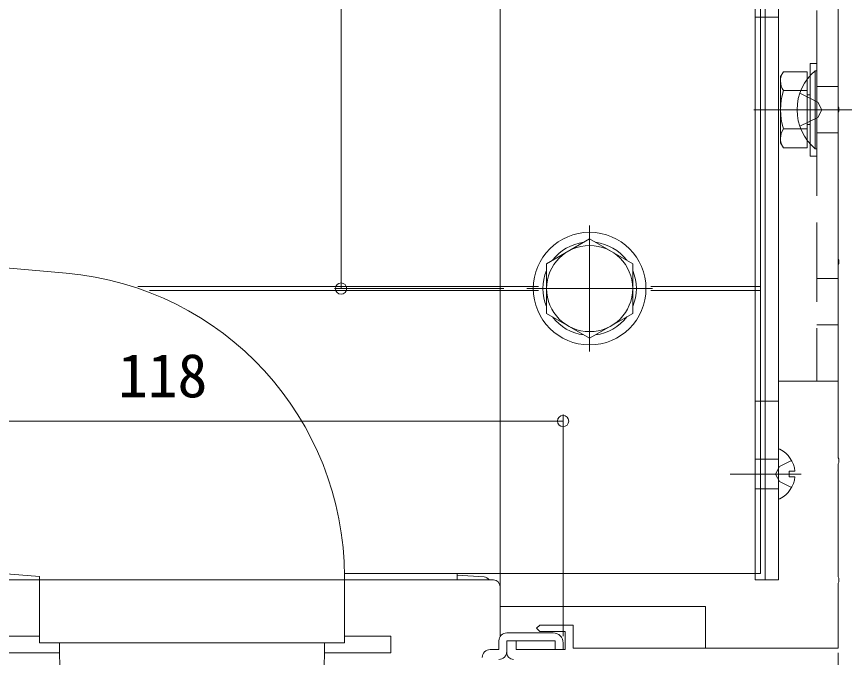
# Model space of a CAD drawing. Units: millimetres, scale not verified. Extents: x -693 to 693, y -1118 to 1123.
# Drawn here: x 280 to 404.9, y 104.7 to 201.5 of the extents above; entities that cross this region are included whole.
import ezdxf
from ezdxf.enums import TextEntityAlignment as Align

# ---------------------------------------------------------------- set-up
doc = ezdxf.new("R2010")
doc.units = ezdxf.units.MM
doc.header["$LTSCALE"] = 4
doc.linetypes.add('CHAIN2', pattern=[12, 9, -1, 1, -1])
doc.linetypes.add('DASHED3', pattern=[4, 3, -1])
for name, color, linetype, lineweight in [('0-2_YKK_ZWAK', 4, 'Continuous', 9), ('0-4_YKK_12', 2, 'Continuous', 9), ('0-5_YKK_13', 6, 'Continuous', 9), ('0-6_YKK_D', 7, 'Continuous', 9)]:
    doc.layers.add(name, color=color, linetype=linetype, lineweight=lineweight)
doc.styles.add('ＭＳ ゴシック', font='')
doc.styles.get('ＭＳ ゴシック').set_extended_font_data('MS Gothic')

msp = doc.modelspace()

# ---------------------------------------------------------------- linework, layer by layer
at = {"layer": '0-2_YKK_ZWAK'}
for p, q in [((391.457, 116.412), (391.457, 288.412)), ((392.957, 116.412), (392.957, 288.412)), ((394.957, 288.412), (394.957, 116.412)), ((403.957, 266.412), (403.957, 146.412)), ((392.957, 201.412), (391.457, 201.412)), ((394.957, 201.412), (392.957, 201.412)), ((399.757, 194.412), (399.757, 180.412)), ((399.757, 194.412), (400.757, 194.412)), ((400.757, 194.412), (400.757, 180.412)), ((395.257, 192.412), (395.69, 193.162)), ((395.257, 182.412), (395.257, 192.412)), ((399.257, 193.162), (395.687, 193.162)), ((399.257, 193.162), (399.257, 181.662)), ((400.509, 193.312), (400.757, 193.312)), ((400.509, 193.312), (400.509, 181.512)), ((400.757, 181.512), (400.757, 193.312)), ((399.257, 190.299), (395.703, 190.299)), ((399.257, 189.662), (399.757, 189.662)), ((399.257, 185.162), (399.757, 185.162)), ((399.257, 184.525), (395.703, 184.525)), ((395.257, 182.412), (395.69, 181.662)), ((395.687, 181.662), (399.257, 181.662)), ((400.509, 181.512), (400.757, 181.512)), ((399.757, 180.412), (400.757, 180.412)), ((273.191, 163.986), (287.466, 162.737)), ((394.957, 146.412), (403.957, 146.412)), ((394.957, 136.008), (394.957, 128.816)), ((397.435, 132.837), (396.557, 132.837)), ((269.182, 118.161), (283.457, 116.912)), ((262.657, 116.412), (351.957, 116.412)), ((283.457, 116.912), (283.457, 106.912)), ((329.457, 116.912), (329.457, 106.912)), ((346.457, 117.112), (350.518, 116.864)), ((346.457, 116.412), (346.457, 117.112)), ((352.957, 115.412), (352.957, 107.875)), ((276.457, 107.912), (283.457, 107.912)), ((329.457, 107.912), (336.457, 107.912)), ((336.457, 107.912), (336.457, 105.412)), ((286.457, 106.912), (286.557, 95.912)), ((326.457, 106.912), (326.357, 95.912)), ((276.457, 105.412), (286.47, 105.412)), ((326.443, 105.412), (336.457, 105.412))]:
    msp.add_line(p, q, dxfattribs=at)
at = {"layer": '0-2_YKK_ZWAK', "linetype": 'DASHED3'}
for p, q in [((400.757, 266.412), (400.757, 146.412)), ((398.174, 189.912), (400.891, 188.557)), ((403.957, 190.912), (400.757, 190.912)), ((401.5, 187.412), (400.891, 188.557)), ((401.5, 187.412), (400.891, 186.267)), ((398.174, 184.912), (400.891, 186.267)), ((403.957, 183.912), (400.757, 183.912)), ((403.957, 161.912), (400.757, 161.912)), ((403.957, 154.912), (400.757, 154.912)), ((392.957, 143.412), (391.457, 143.412)), ((394.957, 143.412), (392.957, 143.412)), ((392.957, 134.662), (391.457, 134.662)), ((394.957, 134.662), (392.957, 134.662)), ((396.922, 134.462), (395.107, 133.557)), ((394.498, 132.412), (395.107, 133.557)), ((394.498, 132.412), (395.107, 131.267)), ((396.922, 130.362), (395.107, 131.267)), ((392.957, 130.162), (391.457, 130.162)), ((394.957, 130.162), (392.957, 130.162))]:
    msp.add_line(p, q, dxfattribs=at)
at = {"layer": '0-2_YKK_ZWAK'}
for points in [[(352.957, 288.507), (352.957, 117.412), (352.957, 107.875)], [(397.435, 131.987), (396.557, 131.987), (396.557, 132.837)], [(391.457, 116.412), (392.957, 116.412), (394.957, 116.412)], [(352.957, 112.412), (383.957, 112.412), (383.957, 106.112)], [(329.457, 106.912), (306.457, 106.912), (283.457, 106.912)]]:
    msp.add_lwpolyline(points, dxfattribs=at)
msp.add_lwpolyline([(366.457, 167.918), (359.957, 164.165), (359.957, 156.659), (366.457, 152.906), (372.957, 156.659), (372.957, 164.165)], close=True, dxfattribs=at)
for radius in [8.5, 6.5]:
    msp.add_circle((366.457, 160.412), radius, dxfattribs=at)
for centre, radius, start, end in [((397.812, 191.742), 2.556, 146.25178, 214.38425), ((405.457, 187.412), 7.7, 129.98312, 230.01688), ((404.81, 187.412), 9.553, 162.41205, 197.58795), ((397.812, 183.082), 2.556, 145.61575, 213.74822), ((366.457, 160.412), 7.05, 97.21814, 142.78186), ((366.457, 160.412), 7.05, 37.21814, 82.78186), ((283.457, 116.912), 46, 0, 85), ((366.457, 160.412), 7.05, 157.21814, 202.78186), ((366.457, 160.412), 7.05, 337.21814, 22.78186), ((366.457, 160.412), 7.05, 217.21814, 262.78186), ((366.457, 160.412), 7.05, 277.21814, 322.78186), ((395.111, 136.008), 0.154, 62.71904, 180), ((393.257, 132.412), 4.2, 5.80773, 62.71904), ((393.257, 132.412), 4.2, 297.28096, 354.19227), ((395.111, 128.816), 0.154, 180, 297.28096), ((350.457, 115.866), 1, 33.12854, 86.5), ((351.957, 115.412), 1, 0, 90)]:
    msp.add_arc(centre, radius, start, end, dxfattribs=at)
at = {"layer": '0-4_YKK_12', "linetype": 'CHAIN2'}
for p, q in [((391.257, 187.412), (469.296, 187.412)), ((366.457, 150.912), (366.457, 169.912)), ((366.457, 166.912), (366.457, 153.912)), ((356.957, 160.412), (375.957, 160.412)), ((372.957, 160.412), (359.957, 160.412)), ((398.355, 132.412), (387.638, 132.412))]:
    msp.add_line(p, q, dxfattribs=at)
at = {"layer": '0-4_YKK_12'}
for p, q in [((298.271, 160.712), (358.72, 160.712)), ((300.019, 160.112), (358.72, 160.112)), ((375.71, 160.712), (392.215, 160.712)), ((375.71, 160.112), (392.215, 160.112)), ((329.454, 117.412), (346.457, 117.412)), ((346.457, 117.412), (346.457, 116.412))]:
    msp.add_line(p, q, dxfattribs=at)
msp.add_lwpolyline([(330.212, 117.412), (392.215, 117.412), (392.215, 282.412)], dxfattribs=at)
at = {"layer": '0-5_YKK_13'}
for p, q in [((328.957, 252.412), (328.957, 160.412)), ((353.522, 160.412), (327.957, 160.412)), ((362.457, 107.912), (362.457, 141.412)), ((244.457, 140.412), (362.457, 140.412)), ((403.957, 105.412), (403.957, 90.121))]:
    msp.add_line(p, q, dxfattribs=at)
for centre in [(328.957, 160.412), (362.457, 140.412)]:
    msp.add_circle(centre, 0.85, dxfattribs=at)
at = {"layer": '0-6_YKK_D'}
msp.add_line((360.957, 108.412), (353.957, 108.412), dxfattribs=at)
for points in [[(403.957, 233.954), (403.957, 187.87), (404.077, 187.687), (404.077, 187.137), (403.957, 186.954), (403.957, 164.87), (404.077, 164.687), (404.077, 164.137), (403.957, 163.954), (403.957, 134.87), (404.077, 134.687), (404.077, 134.137), (403.957, 133.954), (403.957, 116.87), (404.077, 116.687), (404.077, 116.137), (403.957, 115.954), (403.957, 106.112), (363.957, 106.112), (363.957, 109.612), (358.957, 109.612), (358.457, 109.112), (358.957, 108.612), (362.757, 108.612), (362.757, 105.912), (355.357, 105.912), (355.357, 107.212), (353.957, 107.212), (353.957, 105.412)], [(352.757, 107.212), (352.757, 105.912), (351.457, 105.912)], [(353.957, 105.612), (353.957, 107.212), (361.257, 107.212), (361.257, 105.912), (362.457, 105.912), (362.457, 106.912)]]:
    msp.add_lwpolyline(points, dxfattribs=at)
for centre, radius, start, end in [((353.957, 107.212), 1.2, 90.00001, 179.99999), ((360.957, 106.912), 1.5, 0.00001, 89.99999), ((351.457, 104.712), 1.2, 90.00001, 179.99999), ((352.757, 105.612), 1.2, 270.00001, 359.99999), ((354.957, 105.412), 1, 180.00001, 269.99999)]:
    msp.add_arc(centre, radius, start, end, dxfattribs=at)

# ---------------------------------------------------------------- texts
at = {"layer": '0-5_YKK_13', "style": 'ＭＳ ゴシック'}
msp.add_text('118', height=6.598, dxfattribs=at).set_placement((295.297, 142.012), align=Align.BOTTOM_LEFT)

doc.saveas('drawing.dxf')
